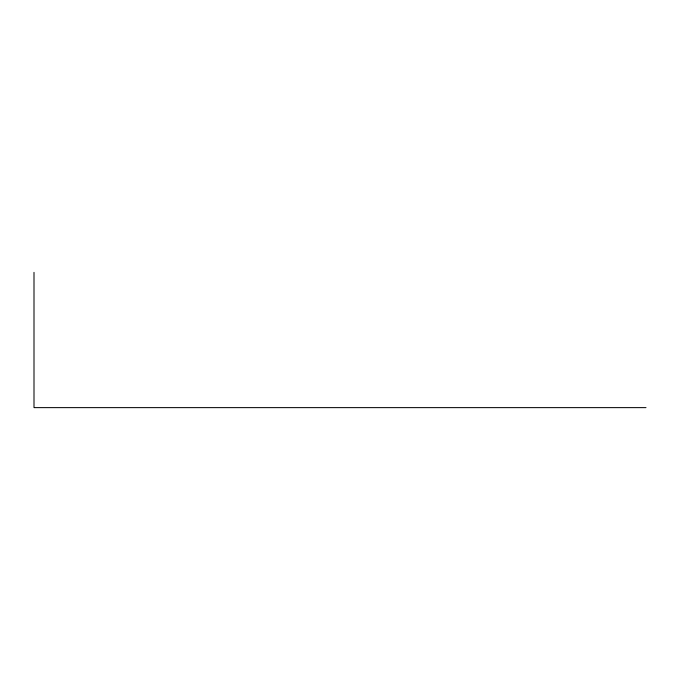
<?xml version="1.0" encoding="UTF-8"?>
<svg xmlns="http://www.w3.org/2000/svg" width="680" height="680" viewBox="0 0 680 680"><rect width="100%" height="100%" fill="white"/><g stroke="black" fill="none" stroke-linecap="round" stroke-linejoin="round"><path stroke-width="1.02" d="M34.017 407.626L646 407.626M34 272.374L34 406.971"/></g></svg>
